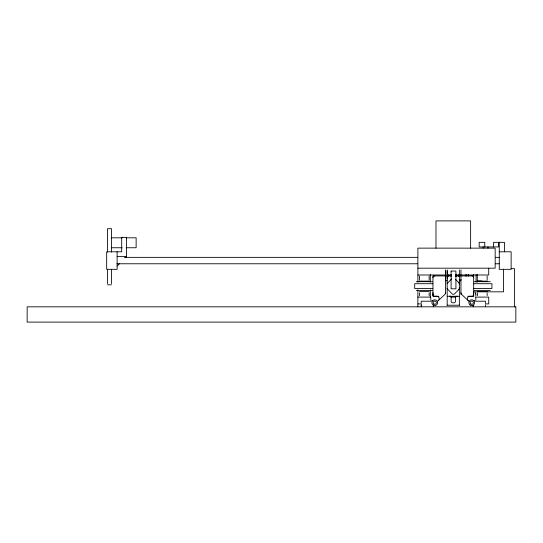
<?xml version="1.0" encoding="UTF-8"?>
<svg xmlns="http://www.w3.org/2000/svg" width="543" height="543" viewBox="0 0 543 543"><rect width="100%" height="100%" fill="white"/><g stroke="black" fill="none" stroke-linecap="round" stroke-linejoin="round"><path stroke-width="0.81" d="M445.586 279.034L445.586 270.943M447.188 279.034L447.188 270.943M459.351 279.815L459.358 279.401M460.959 279.815L460.959 279.401M473.598 292.46L473.672 294.781L473.197 295.82M433.022 292.507L433.063 295.263M430.748 300.109L430.823 297.74M459.636 288.109L458.937 289.419L454.464 293.892A1.629 1.629 0 0 1 452.163 293.892L447.188 288.72M447.188 283.514L451.6 278.898M117.118 266.002L119.467 263.654M125.338 257.782L126.512 256.608L126.512 237.359L121.707 237.359L121.707 251.796L106.672 251.796L106.672 269.335L117.118 269.335L117.118 251.796M437.38 301.467L444.826 294.516A2.403 2.403 0 0 0 445.586 292.758M433.389 305.227L433.362 306.829M432.73 300.483L430.816 301.195L421.205 301.216L421.205 303.089M473.184 305.227L473.184 306.829M436.891 296.213L434.638 296.295A1.629 1.629 0 0 1 432.954 294.611M457.274 296.213L455.781 296.268A1.602 1.602 0 0 0 455.475 297.211L455.475 301.216A1.602 1.602 0 0 1 453.873 302.818L452.753 302.818A1.602 1.602 0 0 1 451.145 301.216L451.145 297.211A1.602 1.602 0 0 0 450.839 296.268L449.353 296.213M122.141 237.807L111.444 237.807L111.444 247.751L122.141 247.751M126.254 237.807L136.137 237.807L136.137 247.751L126.254 247.751M499.275 251.796L511.139 251.796L511.139 269.335L499.275 269.335L499.275 242.334M117.118 256.608L126.512 256.608M124.347 257.355L417.553 257.355M495.494 257.355L499.207 257.355M116.928 263.769L417.553 263.769M495.494 263.769L499.207 263.769M417.9 268.181L495.168 268.181L495.168 248.137L417.9 248.137L417.886 282.231M511.099 268.663L514.486 268.663L514.486 306.829M417.9 274.996L445.722 274.996M447.412 274.996L451.627 274.996M455.842 274.996L488.72 274.996L488.72 268.181M451.613 275.932L432.947 275.932L432.947 296.295L438.887 296.295M455.448 275.939L473.672 275.932M445.586 280.772L447.188 280.772M459.351 280.772L460.959 280.772M477.277 281.009L481.879 281.009M419.481 281.131L429.153 281.131M477.467 281.131L487.146 281.131M477.277 281.43L481.879 281.43M416.298 281.681L432.33 281.681M474.29 281.681L490.322 281.681M432.859 283.711L414.696 283.711L414.696 288.523L432.859 288.523M473.36 283.711L491.924 283.711L491.924 288.523L473.36 288.523M107.507 284.81L111.512 284.81M416.298 290.546L432.33 290.546M474.29 290.546L490.322 290.546M419.481 291.428L429.153 291.428M477.467 291.428L487.146 291.428M473.51 291.822L503.524 291.822L503.524 269.206M447.188 296.295L459.351 296.295M467.733 296.295L473.672 296.295L473.672 274.324M417.9 297.096L430.551 297.096M450.785 297.096L455.842 297.096M475.234 297.096L488.72 297.096L488.72 303.91L485.347 303.91M417.9 303.91L421.273 303.91M447.004 305.227L459.541 305.227M434.576 275.932L434.638 275.939A1.629 1.629 0 0 0 432.954 277.622M469.736 296.213L471.989 296.295A1.629 1.629 0 0 0 473.672 294.611M475.797 294.001C473.835 290.899 476.598 293.702 475.797 295.874M473.89 300.483L475.811 301.195L485.415 301.216L485.415 303.089M469.159 301.467L461.72 294.516A2.403 2.403 0 0 1 460.959 292.758M455.584 279.455L458.937 282.815L459.683 284.613M475.682 293.403L475.716 293.505M475.878 300.109L475.797 297.74M456.066 276.353L456.011 274.378M451.199 274.378L451.253 276.353M504.406 251.796L504.406 242.334L493.567 242.334L493.567 246.936M498.555 242.334L498.555 246.936L479.177 246.936L479.177 242.334L484.79 242.334L484.79 246.936M487.994 246.936L487.994 248.137M487.146 276.02L487.146 280.107M487.146 292.847L487.146 295.677M485.415 304.956L485.415 306.829M483.189 246.936L483.189 248.137M477.467 292.847L477.467 295.677M477.277 274.582L477.277 282.116M476.075 274.595L476.075 282.116M470.625 248.137L470.625 220.899L435.981 220.899L435.981 248.137M468.304 274.337L468.304 276.265M466.009 274.229L466.009 276.333M460.959 269.932L460.959 294.421M459.358 269.932L459.351 305.227M458.319 274.744L458.319 276.435M448.701 274.744L448.701 276.435M447.188 269.932L447.188 305.227M445.586 269.932L445.586 293.424M430.334 274.636L430.334 282.251M430.334 289.867L430.334 297.483M429.153 276.02L429.153 280.107M429.153 292.847L429.153 295.677M421.517 304.738L421.517 306.184M421.205 304.956L421.205 306.829M419.481 276.02L419.481 280.107M419.481 292.847L419.481 295.677M417.886 289.867L417.886 306.829M111.512 238.044L111.512 228.691L107.507 228.691L107.5 252.074M111.512 247.398L111.512 252.074M111.512 269.219L111.512 283.643M107.5 269.219L107.5 283.643M468.08 300.455A2.403 2.403 0 0 1 469.722 296.295M471.989 275.932A1.622 1.622 0 0 1 473.666 277.616M459.683 287.614A2.545 2.545 0 0 1 458.937 289.419M447.683 289.419A2.545 2.545 0 0 1 447.133 288.584M447.133 283.636A2.545 2.545 0 0 1 447.683 282.815M458.937 282.815A2.545 2.545 0 0 1 459.636 284.125M436.823 296.295A2.403 2.403 0 0 1 438.466 300.455M451.104 271.045L451.104 288.815L455.93 288.822L455.91 271.045L451.104 271.045M515.85 306.829L27.15 306.829L27.15 322.101L515.85 322.101L515.85 306.829M470.062 305.01A2.885 2.885 0 0 0 474.643 303.014A2.885 2.885 0 0 0 470.625 300.041A2.885 2.885 0 0 0 470.062 305.01M470.978 304.08A1.602 1.602 0 0 0 473.381 302.689A1.602 1.602 0 0 0 470.978 301.297A1.602 1.602 0 0 0 470.978 304.08M433.266 305.152A2.885 2.885 0 0 0 437.651 302.756A2.885 2.885 0 0 0 433.382 300.157A2.885 2.885 0 0 0 433.266 305.152M433.966 304.08A1.602 1.602 0 0 0 436.368 302.689A1.602 1.602 0 0 0 433.966 301.297A1.602 1.602 0 0 0 433.966 304.08"/></g></svg>
